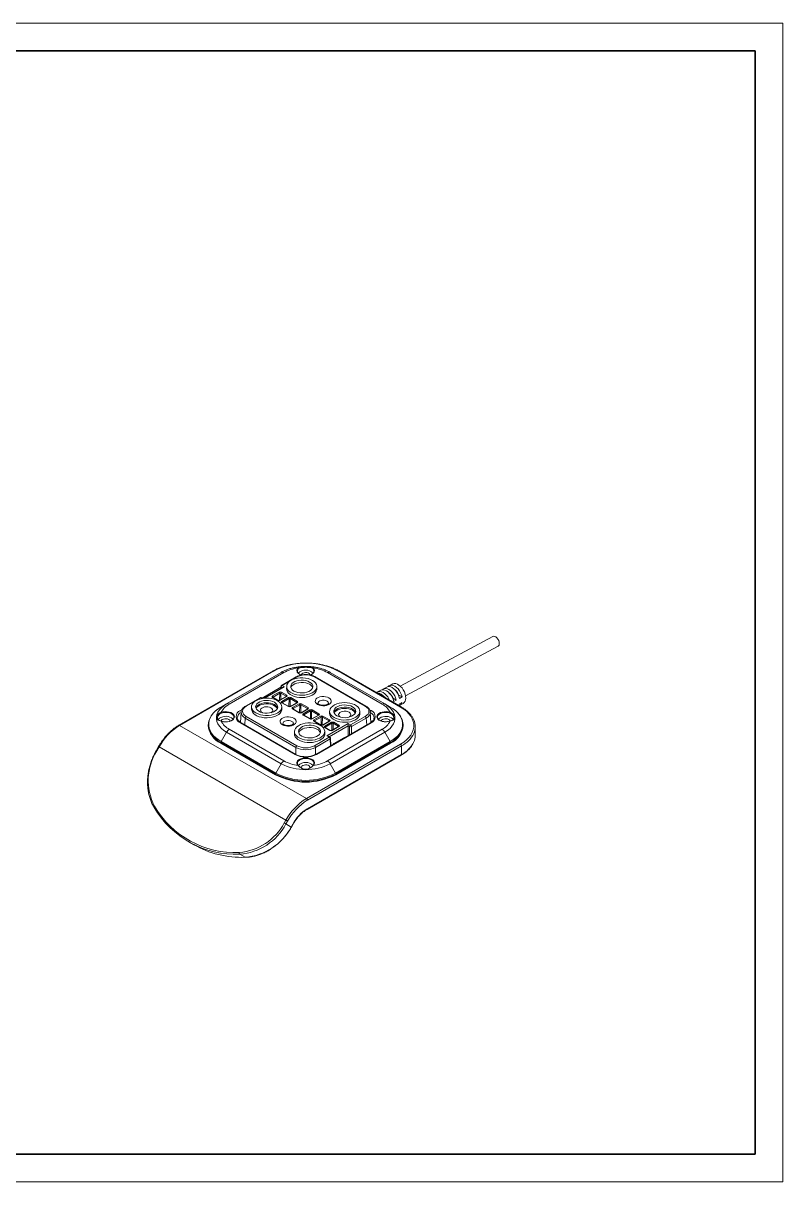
# Model space of a CAD drawing. Header units: millimetres. Extents: x -297 to 1729, y -210 to 434.
# Drawn here: x 21.7 to 297, y -210 to 210 of the extents above; entities that cross this region are included whole.
import ezdxf

# ---------------------------------------------------------------- set-up
doc = ezdxf.new("R2010")
doc.units = ezdxf.units.MM
doc.layers.get('0').update_dxf_attribs({"color": 255, "lineweight": 20})
doc.layers.add('粗实线层', color=7, linetype='Continuous', lineweight=35)
doc.layers.add('细实线层', color=7, linetype='Continuous', lineweight=18)

# ---------------------------------------------------------------- blocks, each defined once
blk = doc.blocks.new('$CAXA_FRAME_13B17AC1$')
at = {"layer": '粗实线层'}
for p, q in [((287, 200), (-287, 200)), ((287, -200), (287, 200)), ((-287, -200), (287, -200))]:
    blk.add_line(p, q, dxfattribs=at)
at = {"layer": '细实线层'}
for p, q in [((297, 210), (-297, 210)), ((297, -210), (297, 210)), ((-297, -210), (297, -210))]:
    blk.add_line(p, q, dxfattribs=at)

msp = doc.modelspace()

# ---------------------------------------------------------------- linework, layer by layer
at = {"color": 7, "linetype": 'Continuous', "lineweight": 20}
for p, q in [((191.91, -12.31), (158.4, -30.3)), ((160.29, -33.83), (193.81, -15.83)), ((112.27, -24.81), (78.14, -44.51)), ((112.52, -24.83), (78.39, -44.53)), ((158.48, -37.9), (135.85, -24.83)), ((158.73, -37.87), (136.1, -24.81)), ((95.43, -36.75), (115.23, -25.32)), ((116.23, -25.42), (96.43, -36.85)), ((120.68, -26.96), (115.36, -30.03)), ((120.93, -26.98), (115.61, -30.06)), ((145.71, -37.61), (127.29, -26.98)), ((145.96, -37.59), (127.54, -26.96)), ((151.8, -36.85), (132, -25.42)), ((133, -25.32), (152.8, -36.75)), ((108.3, -34.63), (115.09, -30.71)), ((115.95, -30.67), (108.96, -34.7)), ((116.45, -30.55), (109.31, -34.67)), ((112.1, -33.89), (114.49, -32.51)), ((114.71, -32.88), (112.31, -34.26)), ((114.67, -35.45), (114.71, -32.88)), ((115.11, -30.44), (115.06, -31.18)), ((115.13, -32.87), (115.1, -35.2)), ((117, -33.95), (115.13, -32.87)), ((115.25, -30.66), (115.23, -31.09)), ((115.61, -30.86), (115.25, -30.66)), ((115.34, -32.51), (117.22, -33.59)), ((115.61, -30.06), (116.45, -30.55)), ((117.22, -30.45), (117.21, -31.26)), ((128.19, -31.26), (128.18, -30.45)), ((151.39, -31.8), (150.19, -32.44)), ((153.51, -30.66), (152.31, -31.3)), ((155.63, -29.52), (154.43, -30.16)), ((157.91, -33.59), (157.79, -33.65)), ((157.91, -33.59), (159.05, -34.25)), ((93.47, -37.89), (95.43, -36.75)), ((107.6, -34.51), (102.27, -37.59)), ((107.85, -34.53), (102.52, -37.61)), ((104.49, -37.79), (104.48, -38.61)), ((108.31, -34.8), (107.85, -34.53)), ((108.53, -34.76), (108.1, -34.51)), ((113.97, -35.46), (112.1, -34.38)), ((114.12, -35.45), (112.25, -34.37)), ((112.25, -34.37), (112.25, -34.37)), ((112.31, -34.26), (112.31, -34.4)), ((117.07, -34.07), (114.67, -35.45)), ((117.22, -34.08), (114.82, -35.46)), ((115.46, -38.61), (115.45, -37.79)), ((115.46, -35.83), (117.85, -34.45)), ((117.86, -37.71), (115.46, -36.32)), ((118.01, -37.69), (115.61, -36.31)), ((115.61, -36.31), (115.61, -36.31)), ((118.07, -34.82), (115.67, -36.2)), ((115.67, -36.2), (115.67, -36.34)), ((117, -34.1), (117, -33.95)), ((118.02, -37.7), (118.07, -34.82)), ((118.49, -34.81), (118.45, -37.74)), ((120.89, -36.2), (118.49, -34.81)), ((120.96, -36.31), (118.56, -37.69)), ((118.7, -34.45), (121.11, -35.84)), ((121.11, -36.33), (118.71, -37.71)), ((119.35, -38.08), (121.74, -36.69)), ((121.95, -37.06), (119.56, -38.44)), ((120.89, -36.35), (120.89, -36.2)), ((121.91, -39.94), (121.95, -37.06)), ((122.38, -37.06), (122.33, -39.98)), ((124.78, -38.44), (122.38, -37.06)), ((122.59, -36.69), (124.99, -38.08)), ((154.76, -37.89), (152.8, -36.75)), ((155.79, -34.73), (155.67, -34.79)), ((155.79, -34.73), (156.93, -35.39)), ((156.01, -35.88), (156.93, -35.39)), ((158.99, -36.24), (158.07, -36.74)), ((158.13, -34.74), (159.05, -34.25)), ((158.22, -37.21), (159.42, -36.57)), ((92.16, -41.95), (92.16, -42.07)), ((100.44, -39.17), (100.97, -38.86)), ((100.71, -39.73), (100.48, -43.49)), ((102.17, -41.88), (102.02, -44.39)), ((120.58, -52.51), (102.17, -41.88)), ((102.52, -41.28), (120.93, -51.91)), ((121.75, -39.95), (119.35, -38.57)), ((121.9, -39.94), (119.5, -38.55)), ((119.5, -38.55), (119.5, -38.55)), ((119.56, -38.44), (119.56, -38.59)), ((124.84, -38.56), (122.45, -39.94)), ((124.99, -38.57), (122.6, -39.95)), ((123.23, -40.32), (125.63, -38.94)), ((125.64, -42.2), (123.23, -40.81)), ((125.79, -42.18), (123.38, -40.8)), ((123.39, -40.8), (123.38, -40.8)), ((125.84, -39.31), (123.45, -40.69)), ((123.45, -40.69), (123.45, -40.83)), ((124.78, -38.59), (124.78, -38.44)), ((125.8, -42.19), (125.84, -39.31)), ((126.27, -39.3), (126.22, -42.23)), ((128.67, -40.69), (126.27, -39.3)), ((128.73, -40.8), (126.34, -42.18)), ((126.48, -38.94), (128.88, -40.33)), ((128.88, -40.82), (126.49, -42.2)), ((127.12, -42.57), (129.52, -41.18)), ((129.73, -41.55), (127.34, -42.93)), ((128.67, -40.84), (128.67, -40.69)), ((129.69, -44.43), (129.73, -41.55)), ((130.16, -41.55), (130.11, -44.47)), ((132.56, -42.93), (130.16, -41.55)), ((130.37, -41.18), (132.77, -42.57)), ((132.77, -39.43), (132.77, -40.24)), ((140.38, -44.36), (145.71, -41.28)), ((146.06, -41.88), (140.73, -44.96)), ((143.75, -40.24), (143.74, -39.43)), ((146.21, -44.39), (146.06, -41.88)), ((147.26, -38.86), (147.79, -39.17)), ((147.75, -43.49), (147.52, -39.73)), ((150.11, -41.47), (150.11, -41.57)), ((155.71, -38.48), (154.76, -37.89)), ((156.06, -42.08), (156.07, -41.95)), ((78.39, -44.53), (124.35, -71.07)), ((88.83, -44.2), (88.82, -44.45)), ((96.43, -45.96), (116.23, -57.39)), ((120.24, -55.07), (100.44, -43.64)), ((120.49, -55.05), (100.69, -43.62)), ((129.53, -44.44), (127.12, -43.06)), ((129.68, -44.43), (127.27, -43.04)), ((127.28, -43.04), (127.27, -43.04)), ((127.34, -42.93), (127.34, -43.08)), ((147.54, -43.62), (127.74, -55.05)), ((147.79, -43.64), (127.99, -55.07)), ((132.62, -43.05), (130.23, -44.43)), ((132.77, -43.06), (130.38, -44.44)), ((131.01, -44.81), (133.41, -43.43)), ((132.89, -46.38), (131.01, -45.3)), ((133.04, -46.37), (131.16, -45.29)), ((131.17, -45.29), (131.16, -45.29)), ((133.62, -43.8), (131.22, -45.18)), ((131.22, -45.18), (131.23, -45.32)), ((131.78, -48.34), (139.53, -43.87)), ((132, -57.39), (151.8, -45.96)), ((132.56, -43.08), (132.56, -42.93)), ((139.53, -44.67), (132.62, -48.66)), ((133.58, -46.37), (133.62, -43.8)), ((135.98, -44.98), (133.59, -46.37)), ((136.13, -45), (133.74, -46.38)), ((134.05, -43.79), (134.01, -46.12)), ((135.92, -44.87), (134.05, -43.79)), ((134.26, -43.43), (136.13, -44.51)), ((135.92, -45.02), (135.92, -44.87)), ((139.53, -43.87), (140.38, -44.36)), ((139.53, -43.87), (139.53, -44.67)), ((139.53, -48.24), (139.53, -44.67)), ((140.02, -44.96), (139.53, -44.67)), ((140.02, -47.96), (140.02, -44.96)), ((140.73, -44.96), (140.73, -47.55)), ((159.41, -44.45), (159.4, -44.2)), ((163.81, -48.14), (163.81, -45.04)), ((93.47, -50.41), (95.43, -47.01)), ((115.23, -58.44), (95.43, -47.01)), ((120.05, -46.77), (120.04, -47.59)), ((127.29, -51.91), (132.62, -48.83)), ((132.98, -49.43), (127.65, -52.51)), ((131.02, -47.59), (131.01, -46.77)), ((132.62, -48.83), (131.78, -48.34)), ((132.87, -48.81), (132.28, -48.46)), ((133.13, -51.94), (132.98, -49.43)), ((152.8, -47.01), (133, -58.44)), ((133.28, -51.85), (133.12, -49.21)), ((137.69, -49.16), (134.58, -50.96)), ((137.82, -49.23), (137.69, -49.16)), ((154.76, -50.41), (152.8, -47.01)), ((70.81, -52.24), (69.96, -53.71)), ((70.99, -52.35), (70.14, -53.82)), ((116.95, -78.88), (70.99, -52.35)), ((113.16, -62.18), (93.36, -50.75)), ((93.36, -51), (93.36, -50.75)), ((93.36, -51), (113.15, -62.43)), ((93.47, -50.41), (113.27, -61.84)), ((120.58, -55.1), (120.58, -52.51)), ((124.35, -71.07), (158.48, -51.37)), ((158.83, -51.98), (124.71, -71.68)), ((127.65, -52.51), (127.65, -55.1)), ((134.58, -50.96), (134.7, -51.03)), ((134.96, -61.84), (154.76, -50.41)), ((154.87, -50.75), (135.07, -62.18)), ((135.07, -62.43), (154.87, -51)), ((154.87, -51), (154.87, -50.75)), ((158.83, -55.08), (158.83, -51.98)), ((113.27, -61.84), (115.23, -58.44)), ((124.6, -75.01), (158.73, -55.31)), ((124.71, -74.78), (158.83, -55.08)), ((134.96, -61.84), (133, -58.44)), ((135.07, -62.43), (135.07, -62.18)), ((116.35, -79.93), (116.95, -78.88)), ((117.56, -79.23), (116.95, -80.28)), ((116.95, -80.28), (118.85, -81.38)), ((118.85, -81.38), (119.46, -80.33)), ((118.93, -81.42), (119.54, -80.37)), ((81.65, -86.7), (83.55, -87.8)), ((102.14, -92.35), (100.24, -91.26))]:
    msp.add_line(p, q, dxfattribs=at)
for points in [[(191.91, -12.31), (192.2, -12.22), (192.59, -12.27), (193.01, -12.48), (193.42, -12.82), (193.78, -13.28), (194.06, -13.81), (194.23, -14.36), (194.27, -14.89)], [(121.52, -23.96), (121.23, -24.35), (121.12, -24.77), (121.18, -25.2), (121.43, -25.6), (121.83, -25.96), (121.92, -26.02)], [(126.3, -26.02), (126.4, -25.96), (126.8, -25.6), (127.05, -25.2), (127.11, -24.77), (127, -24.35), (126.71, -23.96)], [(126.58, -28.23), (125.82, -27.86), (124.97, -27.58), (124.04, -27.4), (123.07, -27.31), (122.09, -27.32), (121.12, -27.43), (120.21, -27.65), (119.38, -27.95), (118.65, -28.33), (118.06, -28.78), (117.61, -29.29), (117.33, -29.83), (117.22, -30.39), (117.29, -30.96), (117.53, -31.51), (117.93, -32.03), (118.49, -32.49), (119.19, -32.9), (119.99, -33.22), (120.89, -33.45), (121.84, -33.59), (122.82, -33.63), (123.8, -33.57), (124.74, -33.4), (125.62, -33.15), (126.4, -32.8), (127.06, -32.38), (127.59, -31.9), (127.95, -31.38), (128.15, -30.82), (128.17, -30.25), (128.02, -29.69), (127.69, -29.16), (127.21, -28.66), (126.58, -28.23)], [(125.53, -28.83), (124.88, -28.53), (124.13, -28.31), (123.33, -28.18), (122.49, -28.16), (121.67, -28.23), (120.88, -28.41), (120.18, -28.67), (119.59, -29.01), (119.14, -29.42), (118.84, -29.87), (118.71, -30.34), (118.75, -30.83), (118.97, -31.29), (119.35, -31.72), (119.87, -32.1), (120.52, -32.4), (121.27, -32.62), (122.07, -32.75), (122.91, -32.77), (123.74, -32.7), (124.52, -32.52), (125.22, -32.26), (125.81, -31.92), (126.26, -31.51), (126.56, -31.06), (126.69, -30.59), (126.65, -30.1), (126.43, -29.64), (126.06, -29.21), (125.53, -28.83)], [(125.52, -29.65), (124.87, -29.35), (124.13, -29.13), (123.32, -29.01), (122.49, -28.98), (121.67, -29.06), (120.89, -29.23), (120.19, -29.49), (119.6, -29.83), (119.14, -30.24), (118.85, -30.69), (118.77, -30.89)], [(125.71, -26.27), (125.65, -26.04), (125.42, -25.77), (125.04, -25.55), (124.57, -25.42), (124.05, -25.38), (123.53, -25.44), (123.08, -25.6), (122.74, -25.83), (122.55, -26.11), (122.52, -26.27)], [(155.63, -29.52), (155.71, -29.48), (156.2, -29.35), (156.75, -29.38), (157.33, -29.57), (157.92, -29.91), (158.49, -30.39), (159.03, -30.98), (159.49, -31.67), (159.87, -32.41), (160.15, -33.18), (160.31, -33.95), (160.35, -34.68)], [(117.21, -31.26), (117.28, -31.78), (117.52, -32.33), (117.92, -32.85), (118.49, -33.31), (119.18, -33.72), (119.99, -34.04), (120.89, -34.27), (121.84, -34.41), (122.82, -34.45), (123.8, -34.39), (124.74, -34.22), (125.62, -33.97), (126.41, -33.62), (127.07, -33.2), (127.59, -32.72), (127.96, -32.19), (128.16, -31.64), (128.19, -31.26)], [(154.46, -35.41), (154.26, -34.98), (153.84, -34.25), (153.33, -33.6), (152.77, -33.06), (152.18, -32.64), (151.59, -32.38), (151.02, -32.27), (150.49, -32.32), (150.04, -32.54), (149.82, -32.73)], [(151.39, -31.8), (151.69, -31.68), (152.22, -31.62), (152.79, -31.73), (153.38, -32), (153.98, -32.41), (154.53, -32.96), (155.04, -33.61), (155.47, -34.33), (155.8, -35.1), (156.01, -35.88)], [(156.93, -35.39), (156.71, -34.61), (156.38, -33.84), (155.96, -33.12), (155.45, -32.47), (154.89, -31.92), (154.3, -31.51), (153.71, -31.24), (153.14, -31.13), (152.61, -31.18), (152.16, -31.4), (151.9, -31.63)], [(153.51, -30.66), (153.81, -30.54), (154.34, -30.48), (154.91, -30.59), (155.5, -30.86), (156.1, -31.28), (156.65, -31.82), (157.16, -32.47), (157.59, -33.2), (157.92, -33.96), (158.13, -34.74)], [(159.05, -34.25), (158.83, -33.47), (158.5, -32.7), (158.08, -31.98), (157.57, -31.33), (157.01, -30.78), (156.42, -30.37), (155.83, -30.1), (155.26, -29.99), (154.73, -30.04), (154.28, -30.26), (154.02, -30.5)], [(95.43, -47.01), (94.42, -46.36), (93.56, -45.64), (92.85, -44.86), (92.32, -44.04), (91.95, -43.19), (91.77, -42.32), (91.77, -41.45), (91.95, -40.58), (92.32, -39.73), (92.85, -38.91), (93.56, -38.13), (94.42, -37.41), (95.43, -36.75)], [(106.1, -40.05), (106.85, -40.41), (107.71, -40.69), (108.63, -40.88), (109.6, -40.97), (110.59, -40.96), (111.55, -40.84), (112.46, -40.63), (113.29, -40.33), (114.02, -39.95), (114.61, -39.5), (115.06, -38.99), (115.34, -38.45), (115.45, -37.88), (115.39, -37.32), (115.15, -36.77), (114.74, -36.25), (114.18, -35.78), (113.49, -35.38), (112.68, -35.06), (111.78, -34.83), (110.83, -34.69), (109.85, -34.65), (108.87, -34.71), (107.93, -34.88), (107.06, -35.13), (106.27, -35.48), (105.61, -35.9), (105.09, -36.38), (104.72, -36.9), (104.52, -37.46), (104.5, -38.03), (104.66, -38.59), (104.98, -39.12), (105.47, -39.62), (106.1, -40.05)], [(107.14, -39.45), (107.79, -39.75), (108.54, -39.97), (109.35, -40.09), (110.18, -40.12), (111.01, -40.04), (111.79, -39.87), (112.49, -39.61), (113.08, -39.27), (113.54, -38.86), (113.84, -38.41), (113.97, -37.93), (113.92, -37.45), (113.71, -36.99), (113.33, -36.56), (112.8, -36.18), (112.15, -35.88), (111.41, -35.66), (110.6, -35.53), (109.76, -35.51), (108.94, -35.58), (108.16, -35.76), (107.46, -36.02), (106.86, -36.36), (106.41, -36.76), (106.11, -37.22), (105.98, -37.69), (106.02, -38.17), (106.24, -38.64), (106.62, -39.07), (107.14, -39.45)], [(113.9, -38.24), (113.7, -37.8), (113.32, -37.37), (112.79, -37), (112.15, -36.7), (111.4, -36.48), (110.6, -36.35), (109.76, -36.33), (108.94, -36.4), (108.16, -36.58), (107.46, -36.84), (106.87, -37.18), (106.42, -37.58), (106.12, -38.03), (106.04, -38.24)], [(113.82, -38.44), (113.7, -38.21), (113.32, -37.78), (112.79, -37.41), (112.15, -37.11), (111.4, -36.89), (110.6, -36.76), (109.76, -36.74), (108.94, -36.81), (108.16, -36.98), (107.46, -37.25), (106.87, -37.59), (106.42, -37.99), (106.12, -38.44)], [(108.42, -39.94), (108.04, -39.65), (107.82, -39.31), (107.78, -38.95), (107.91, -38.59), (108.21, -38.28), (108.65, -38.02), (109.2, -37.85), (109.82, -37.77), (110.44, -37.8), (111.03, -37.92), (111.53, -38.14), (111.9, -38.43), (112.12, -38.77), (112.17, -39.13), (112.03, -39.48), (111.73, -39.8), (111.51, -39.94)], [(132.54, -34.58), (132.97, -34.9), (133.26, -35.27), (133.39, -35.67), (133.35, -36.08), (133.14, -36.46), (132.77, -36.81), (132.28, -37.1), (131.68, -37.31), (131, -37.43), (130.3, -37.45), (129.61, -37.38), (128.97, -37.21), (128.42, -36.96), (127.98, -36.64), (127.69, -36.27), (127.57, -35.87), (127.61, -35.47), (127.82, -35.08), (128.18, -34.73), (128.68, -34.45), (129.28, -34.24), (129.95, -34.12), (130.65, -34.09), (131.35, -34.16), (131.99, -34.33), (132.54, -34.58)], [(131.84, -35.73), (131.38, -35.54), (130.84, -35.43), (130.26, -35.42), (129.71, -35.5), (129.23, -35.68), (128.85, -35.93), (128.62, -36.23), (128.56, -36.56), (128.56, -36.59)], [(134.38, -41.68), (135.13, -42.05), (135.99, -42.33), (136.92, -42.52), (137.89, -42.6), (138.87, -42.59), (139.83, -42.48), (140.75, -42.27), (141.58, -41.96), (142.3, -41.58), (142.9, -41.13), (143.35, -40.62), (143.63, -40.08), (143.74, -39.52), (143.67, -38.95), (143.43, -38.4), (143.03, -37.88), (142.47, -37.42), (141.77, -37.02), (140.96, -36.69), (140.07, -36.46), (139.11, -36.32), (138.13, -36.28), (137.16, -36.35), (136.22, -36.51), (135.34, -36.77), (134.56, -37.11), (133.89, -37.53), (133.37, -38.01), (133.01, -38.54), (132.81, -39.09), (132.79, -39.66), (132.94, -40.22), (133.27, -40.75), (133.75, -41.25), (134.38, -41.68)], [(135.43, -41.08), (136.08, -41.38), (136.82, -41.6), (137.63, -41.73), (138.47, -41.75), (139.29, -41.68), (140.07, -41.5), (140.77, -41.24), (141.37, -40.9), (141.82, -40.49), (142.12, -40.04), (142.25, -39.57), (142.21, -39.08), (141.99, -38.62), (141.61, -38.19), (141.09, -37.81), (140.44, -37.51), (139.69, -37.29), (138.88, -37.17), (138.05, -37.14), (137.22, -37.22), (136.44, -37.39), (135.74, -37.65), (135.15, -37.99), (134.69, -38.4), (134.39, -38.85), (134.26, -39.33), (134.31, -39.81), (134.52, -40.27), (134.9, -40.7), (135.43, -41.08)], [(152.34, -34.01), (152.61, -34.23), (152.86, -34.48)], [(152.8, -36.75), (153.81, -37.41), (154.67, -38.13), (155.37, -38.91), (155.91, -39.73), (156.28, -40.58), (156.46, -41.45), (156.46, -42.32), (156.28, -43.19), (155.91, -44.04), (155.37, -44.86), (154.67, -45.64), (153.81, -46.36), (152.8, -47.01)], [(157.76, -37.31), (157.82, -37.24), (158.07, -36.74)], [(93.47, -37.89), (92.39, -38.58), (91.45, -39.33), (90.64, -40.13), (89.99, -40.98), (89.5, -41.86), (89.16, -42.76), (88.99, -43.69), (88.99, -44.61), (89.16, -45.54), (89.5, -46.44), (89.99, -47.32), (90.64, -48.17), (91.45, -48.97), (92.39, -49.72), (93.47, -50.41)], [(93.51, -39.81), (94.19, -39.64), (94.92, -39.56), (95.67, -39.59), (96.38, -39.71), (97.03, -39.92), (97.57, -40.22), (97.98, -40.57), (98.24, -40.98), (98.32, -41.41), (98.24, -41.83), (97.98, -42.24), (97.57, -42.6), (97.03, -42.89), (96.38, -43.1), (95.67, -43.23), (94.92, -43.25), (94.19, -43.17), (93.51, -43)], [(98.12, -41.57), (98.1, -41.36), (97.92, -40.94), (97.57, -40.57), (97.07, -40.25), (96.45, -40.02), (95.76, -39.88), (95.02, -39.84), (94.29, -39.91), (93.61, -40.07)], [(93.61, -43.06), (94.29, -43.23), (95.02, -43.3), (95.76, -43.26), (96.45, -43.12), (97.07, -42.89), (97.57, -42.57), (97.92, -42.2), (98.1, -41.78), (98.12, -41.57)], [(97.84, -42.3), (97.69, -42.14), (97.24, -41.81)], [(99.33, -41.76), (99.33, -41.8), (99.33, -41.87)], [(104.48, -38.61), (104.55, -39.13), (104.79, -39.68), (105.2, -40.19), (105.76, -40.66), (106.45, -41.06), (107.26, -41.39), (108.16, -41.62), (109.11, -41.76), (110.1, -41.8), (111.07, -41.74), (112.02, -41.57), (112.89, -41.31), (113.68, -40.97), (114.34, -40.55), (114.87, -40.07), (115.23, -39.54), (115.43, -38.98), (115.46, -38.61)], [(119.81, -41.93), (120.25, -42.25), (120.53, -42.62), (120.66, -43.02), (120.62, -43.42), (120.41, -43.81), (120.05, -44.16), (119.55, -44.45), (118.95, -44.66), (118.28, -44.78), (117.57, -44.8), (116.88, -44.73), (116.24, -44.56), (115.69, -44.31), (115.25, -43.99), (114.97, -43.62), (114.84, -43.22), (114.88, -42.82), (115.09, -42.43), (115.45, -42.08), (115.95, -41.79), (116.55, -41.58), (117.22, -41.46), (117.93, -41.44), (118.62, -41.51), (119.26, -41.68), (119.81, -41.93)], [(132.77, -40.24), (132.83, -40.76), (133.07, -41.31), (133.48, -41.83), (134.04, -42.29), (134.74, -42.7), (135.55, -43.02), (136.44, -43.25), (137.4, -43.39), (138.38, -43.43), (139.36, -43.37), (140.3, -43.2), (141.18, -42.95), (141.96, -42.6), (142.63, -42.18), (143.15, -41.7), (143.52, -41.17), (143.71, -40.62), (143.75, -40.24)], [(142.19, -39.87), (141.98, -39.44), (141.6, -39.01), (141.08, -38.63), (140.43, -38.33), (139.69, -38.11), (138.88, -37.99), (138.05, -37.96), (137.22, -38.04), (136.44, -38.21), (135.74, -38.47), (135.15, -38.81), (134.7, -39.22), (134.4, -39.67), (134.32, -39.87)], [(142.11, -40.07), (141.98, -39.85), (141.6, -39.42), (141.08, -39.04), (140.43, -38.74), (139.69, -38.52), (138.88, -38.39), (138.05, -38.37), (137.22, -38.45), (136.44, -38.62), (135.74, -38.88), (135.15, -39.22), (134.7, -39.62), (134.4, -40.07)], [(136.7, -41.57), (136.33, -41.28), (136.11, -40.94), (136.06, -40.58), (136.2, -40.23), (136.5, -39.91), (136.94, -39.65), (137.49, -39.48), (138.1, -39.4), (138.72, -39.43), (139.31, -39.56), (139.81, -39.77), (140.19, -40.06), (140.41, -40.4), (140.45, -40.76), (140.32, -41.11), (140.02, -41.43), (139.8, -41.58)], [(154.72, -43), (154.04, -43.17), (153.3, -43.25), (152.56, -43.23), (151.85, -43.1), (151.2, -42.89), (150.66, -42.6), (150.25, -42.24), (149.99, -41.83), (149.91, -41.41), (149.99, -40.98), (150.25, -40.57), (150.66, -40.22), (151.2, -39.92), (151.85, -39.71), (152.56, -39.59), (153.3, -39.56), (154.04, -39.64), (154.72, -39.81)], [(154.62, -40.07), (153.94, -39.91), (153.21, -39.84), (152.47, -39.88), (151.78, -40.02), (151.16, -40.25), (150.66, -40.57), (150.31, -40.94), (150.13, -41.36), (150.11, -41.47)], [(154.76, -50.41), (155.84, -49.72), (156.78, -48.97), (157.58, -48.17), (158.24, -47.32), (158.73, -46.44), (159.07, -45.54), (159.24, -44.61), (159.24, -43.69), (159.07, -42.76), (158.73, -41.86), (158.24, -40.98), (157.58, -40.13), (156.78, -39.33), (155.84, -38.58), (155.71, -38.48)], [(155.92, -42.44), (155.67, -42.14), (155.23, -41.81)], [(158.48, -51.37), (159.64, -50.63), (160.65, -49.82), (161.51, -48.96), (162.22, -48.04), (162.75, -47.1), (163.11, -46.12), (163.29, -45.13), (163.29, -44.13), (163.11, -43.14), (162.75, -42.17), (162.22, -41.22), (161.51, -40.31), (160.65, -39.44), (159.64, -38.64), (158.48, -37.9)], [(93.51, -43), (93.53, -42.98), (93.55, -42.98), (93.57, -42.97), (93.58, -42.98), (93.59, -42.99), (93.6, -43.01), (93.61, -43.03), (93.61, -43.06)], [(96.25, -42.39), (95.83, -42.21), (95.32, -42.12), (94.79, -42.13), (94.3, -42.25), (93.9, -42.44), (93.63, -42.7), (93.53, -42.99)], [(100.51, -42.92), (100.27, -43.11), (100.13, -43.24)], [(119.11, -43.08), (118.65, -42.89), (118.11, -42.78), (117.54, -42.76), (116.98, -42.85), (116.5, -43.03), (116.12, -43.28), (115.9, -43.58), (115.83, -43.91), (115.83, -43.93)], [(129.41, -44.56), (128.65, -44.19), (127.8, -43.91), (126.87, -43.72), (125.9, -43.64), (124.92, -43.65), (123.95, -43.76), (123.04, -43.97), (122.21, -44.28), (121.48, -44.66), (120.89, -45.11), (120.44, -45.62), (120.16, -46.16), (120.05, -46.72), (120.11, -47.29), (120.35, -47.84), (120.76, -48.36), (121.32, -48.82), (122.02, -49.22), (122.82, -49.55), (123.72, -49.78), (124.67, -49.92), (125.65, -49.96), (126.63, -49.89), (127.57, -49.73), (128.45, -49.47), (129.23, -49.13), (129.89, -48.71), (130.41, -48.23), (130.78, -47.7), (130.98, -47.15), (131, -46.58), (130.85, -46.02), (130.52, -45.48), (130.04, -44.99), (129.41, -44.56)], [(128.36, -45.16), (127.71, -44.86), (126.96, -44.64), (126.15, -44.51), (125.32, -44.49), (124.49, -44.56), (123.71, -44.74), (123.01, -45), (122.42, -45.34), (121.96, -45.75), (121.67, -46.2), (121.53, -46.67), (121.58, -47.15), (121.79, -47.62), (122.17, -48.05), (122.7, -48.43), (123.35, -48.73), (124.1, -48.95), (124.9, -49.07), (125.74, -49.1), (126.56, -49.02), (127.34, -48.85), (128.05, -48.59), (128.64, -48.25), (129.09, -47.84), (129.39, -47.39), (129.52, -46.91), (129.48, -46.43), (129.26, -45.97), (128.88, -45.54), (128.36, -45.16)], [(128.35, -45.98), (127.7, -45.68), (126.96, -45.46), (126.15, -45.33), (125.32, -45.31), (124.5, -45.38), (123.72, -45.56), (123.02, -45.82), (122.43, -46.16), (121.97, -46.56), (121.67, -47.01), (121.6, -47.22)], [(148.1, -43.25), (147.95, -43.11), (147.71, -42.92)], [(154.24, -42.39), (153.81, -42.21), (153.3, -42.12), (152.78, -42.13), (152.29, -42.25), (151.89, -42.44), (151.62, -42.7), (151.51, -43), (151.51, -43.04)], [(120.04, -47.59), (120.11, -48.11), (120.35, -48.66), (120.75, -49.17), (121.31, -49.64), (122.01, -50.04), (122.82, -50.37), (123.72, -50.6), (124.67, -50.74), (125.65, -50.78), (126.63, -50.72), (127.57, -50.55), (128.45, -50.29), (129.23, -49.95), (129.9, -49.53), (130.42, -49.05), (130.79, -48.52), (130.99, -47.97), (131.02, -47.59)], [(70.14, -53.82), (70.08, -53.78), (70.02, -53.75), (69.99, -53.73), (69.96, -53.72), (69.96, -53.71)], [(70.99, -52.35), (70.93, -52.31), (70.87, -52.28), (70.84, -52.26), (70.81, -52.24), (70.81, -52.24)], [(121.35, -59.07), (121.05, -58.68), (120.92, -58.26), (120.96, -57.83), (121.17, -57.42), (121.54, -57.04), (122.05, -56.73), (122.68, -56.49), (123.37, -56.34), (124.11, -56.29), (124.85, -56.34), (125.55, -56.49), (126.18, -56.73), (126.69, -57.04), (127.06, -57.42), (127.27, -57.83), (127.31, -58.26), (127.18, -58.68), (126.88, -59.07)], [(126.71, -59.18), (127, -58.79), (127.11, -58.37), (127.05, -57.94), (126.8, -57.54), (126.4, -57.18), (125.85, -56.89), (125.2, -56.69), (124.48, -56.59), (123.75, -56.59), (123.03, -56.69), (122.38, -56.89), (121.83, -57.18), (121.43, -57.54), (121.18, -57.94), (121.12, -58.37), (121.23, -58.79), (121.52, -59.18)], [(125.67, -59.98), (125.71, -59.81), (125.65, -59.51), (125.42, -59.24), (125.04, -59.02), (124.57, -58.89), (124.05, -58.85), (123.53, -58.91), (123.08, -59.07), (122.74, -59.3), (122.55, -59.59), (122.53, -59.89), (122.55, -59.97)], [(69.32, -73.81), (69.25, -73.88), (69.2, -73.94), (69.16, -74.01), (69.13, -74.07), (69.12, -74.13), (69.13, -74.19), (69.14, -74.21)], [(69.14, -74.21), (69.16, -74.23), (69.2, -74.27)], [(117.56, -79.23), (117.5, -79.2), (117.43, -79.16), (117.36, -79.11), (117.28, -79.07), (117.19, -79.02), (117.11, -78.97), (117.03, -78.92), (116.95, -78.88)], [(116.95, -80.28), (116.89, -80.25), (116.83, -80.21), (116.75, -80.16), (116.67, -80.12), (116.58, -80.07), (116.5, -80.02), (116.42, -79.97), (116.35, -79.93)], [(118.85, -81.38), (118.89, -81.4), (118.92, -81.42), (118.93, -81.42), (118.93, -81.42)], [(119.46, -80.33), (119.5, -80.35), (119.52, -80.36), (119.54, -80.37), (119.54, -80.37)]]:
    msp.add_lwpolyline(points, dxfattribs=at)
for centre, radius, start, end in [((193.24, -14.97), 1.03, 302.9442, 4.3877), ((112.37, -25.04), 0.251, 54.3824, 114.3071), ((124.19, -47.27), 25.29, 62.5284, 117.4716), ((123.27, -38.21), 14.6, 97.5603, 118.8514), ((122.19, -24.67), 1.26, 131.7207, 233.3279), ((121.27, -23.98), 0.255, 4.4985, 71.3746), ((124.11, -28.48), 3.98, 46.9631, 133.0369), ((126.96, -23.98), 0.255, 108.6254, 175.5015), ((124.96, -38.21), 14.6, 61.1486, 82.4397), ((126.07, -24.67), 1.23, 316.7392, 48.9471), ((136, -25.04), 0.251, 65.6929, 125.6176), ((115.64, -26.24), 1.01, 54.3818, 114.314), ((120.79, -27.18), 0.247, 53.829, 114.8606), ((123.43, -23.32), 3.09, 229.7714, 254.8433), ((124.89, -23.51), 2.89, 285.8083, 316.068), ((127.44, -27.18), 0.247, 65.1394, 126.171), ((132.59, -26.24), 1.01, 65.686, 125.6182), ((114.25, -32.9), 0.461, 2.6055, 57.3945), ((115.61, -30.47), 0.5, 119.9973, 176.5389), ((115.36, -30.43), 0.255, 182.3217, 244.7477), ((115.59, -32.9), 0.462, 122.6523, 176.7703), ((116.02, -30.71), 0.772, 122.6951, 176.1501), ((115.46, -30.26), 0.247, 53.829, 114.8606), ((117.47, -33.98), 0.462, 122.6523, 176.7703), ((124.51, -31.68), 2.27, 20.452, 63.4468), ((149.66, -36.31), 3.56, 33.5486, 86.4567), ((152.17, -35.91), 3.8, 18.2023, 53.0983), ((154.29, -34.78), 3.8, 18.2023, 53.0983), ((99.56, -42.86), 6.78, 117.5291, 153.2262), ((95.84, -37.67), 1.01, 54.3818, 114.314), ((102.38, -37.8), 0.241, 52.8867, 115.8176), ((107.85, -34.94), 0.5, 60.0027, 119.9973), ((107.71, -34.73), 0.241, 52.8883, 115.8013), ((108, -34.73), 0.247, 65.1394, 126.171), ((111.85, -34.28), 0.461, 2.6055, 57.3945), ((112.19, -34.5), 0.148, 65.0771, 126.2333), ((114.06, -35.58), 0.144, 64.2676, 127.1682), ((114.73, -35.59), 0.151, 54.3867, 114.2575), ((115.21, -36.22), 0.461, 2.6055, 57.3945), ((115.54, -36.44), 0.148, 65.0771, 126.2333), ((117.13, -34.2), 0.151, 54.3824, 114.3071), ((117.6, -34.84), 0.461, 2.6055, 57.3945), ((117.95, -37.82), 0.144, 64.2676, 127.1682), ((118.95, -34.84), 0.462, 122.6523, 176.7703), ((118.62, -37.83), 0.151, 54.3867, 114.2575), ((121.36, -36.22), 0.462, 122.6523, 176.7703), ((121.02, -36.45), 0.151, 54.3824, 114.3071), ((121.49, -37.08), 0.461, 2.6055, 57.3945), ((122.84, -37.08), 0.462, 122.6523, 176.7703), ((131.48, -36.58), 0.917, 359.4008, 66.999), ((145.85, -37.81), 0.247, 65.1762, 126.1677), ((152.39, -37.67), 1.01, 65.686, 125.6182), ((148.67, -42.86), 6.78, 26.7738, 62.4709), ((157.47, -35.81), 1.58, 283.2454, 344.247), ((158.27, -34.82), 2.09, 303.412, 3.9198), ((94.25, -44.42), 5.42, 152.1858, 201.2331), ((95.17, -45.23), 3.99, 58.6413, 135.4156), ((93.2, -40.08), 0.412, 0.9794, 40.9909), ((101.29, -41.41), 2.39, 110.7834, 249.2166), ((101.8, -42.05), 2.49, 116.269, 173.2123), ((100.02, -39.82), 0.772, 3.8499, 57.3049), ((102.94, -41.93), 0.772, 122.6951, 176.1501), ((119.1, -38.46), 0.461, 2.6055, 57.3945), ((119.43, -38.69), 0.148, 65.0771, 126.2333), ((121.84, -40.07), 0.144, 64.2676, 127.1682), ((122.51, -40.08), 0.151, 54.3867, 114.2575), ((122.99, -40.71), 0.461, 2.6055, 57.3945), ((123.32, -40.93), 0.148, 65.0771, 126.2333), ((125.24, -38.47), 0.462, 122.6523, 176.7703), ((124.91, -38.69), 0.151, 54.3824, 114.3071), ((125.38, -39.33), 0.461, 2.6055, 57.3945), ((126.73, -39.33), 0.462, 122.6523, 176.7703), ((129.13, -40.71), 0.462, 122.6523, 176.7703), ((128.8, -40.94), 0.151, 54.3824, 114.3071), ((129.27, -41.57), 0.461, 2.6055, 57.3945), ((130.62, -41.57), 0.462, 122.6523, 176.7703), ((145.29, -41.93), 0.772, 3.8499, 57.3049), ((148.21, -39.82), 0.772, 122.6951, 176.1501), ((146.51, -41.98), 2.39, 2.1219, 64.7106), ((146.94, -41.41), 2.39, 290.7834, 69.2166), ((153.15, -45.51), 4.24, 60.7022, 130.5381), ((155.03, -40.08), 0.412, 139.0091, 179.0206), ((158.63, -38.1), 0.252, 65.7087, 125.6162), ((153.98, -44.42), 5.42, 338.4047, 27.3725), ((89.69, -62.65), 21.35, 121.9547, 151.1444), ((78.25, -44.73), 0.24, 52.7465, 115.9578), ((96.44, -44.02), 7.63, 183.2334, 246.1786), ((99.56, -39.95), 6.78, 206.7738, 242.4709), ((97.96, -48.41), 2.89, 121.9547, 151.1444), ((95.96, -43.09), 0.769, 4.1687, 67.1514), ((100.58, -43.84), 0.241, 64.1987, 127.1117), ((118.75, -43.93), 0.917, 359.4008, 66.999), ((125.73, -42.31), 0.144, 64.2676, 127.1682), ((126.4, -42.32), 0.151, 54.3867, 114.2575), ((126.88, -42.96), 0.461, 2.6055, 57.3945), ((127.21, -43.18), 0.148, 65.0771, 126.2333), ((127.34, -48.01), 2.27, 20.452, 63.4468), ((129.61, -44.56), 0.144, 64.2676, 127.1682), ((130.29, -44.57), 0.151, 54.3867, 114.2575), ((130.76, -45.2), 0.461, 2.6055, 57.3945), ((131.1, -45.42), 0.148, 65.0771, 126.2333), ((133.02, -42.96), 0.462, 122.6523, 176.7703), ((132.69, -43.18), 0.151, 54.3824, 114.3071), ((133.16, -43.82), 0.461, 2.6055, 57.3945), ((134.51, -43.82), 0.462, 122.6523, 176.7703), ((136.38, -44.9), 0.462, 122.6523, 176.7703), ((136.04, -45.12), 0.151, 54.3824, 114.3071), ((140.8, -45.01), 0.772, 122.6951, 176.1501), ((140.38, -44.22), 0.82, 244.4741, 295.5259), ((139.96, -45.01), 0.772, 3.8499, 57.3049), ((147.64, -43.84), 0.247, 53.829, 114.8606), ((148.67, -39.95), 6.78, 297.5291, 333.2262), ((150.27, -48.41), 2.89, 28.8556, 58.0453), ((153.94, -43.09), 0.769, 4.1687, 67.1514), ((154.67, -43.04), 0.0647, 35.508, 100.5763), ((151.79, -44.02), 7.63, 293.8214, 356.7666), ((157.92, -45.04), 5.89, 335.4361, 24.6077), ((97.47, -42.67), 9.06, 204.194, 243.0676), ((132.77, -49.03), 0.241, 64.1987, 127.1117), ((132.21, -49.48), 0.772, 3.8499, 57.3049), ((132.62, -49.24), 0.5, 3.4611, 60.0027), ((132.97, -46.5), 0.144, 64.2676, 127.1682), ((132.88, -49.21), 0.247, 294.2406, 358.69), ((133.65, -46.51), 0.151, 54.3867, 114.2575), ((150.75, -42.66), 9.08, 296.9543, 335.5434), ((154.22, -42.98), 10.12, 297.1245, 333.5106), ((157.86, -48.12), 5.95, 335.7802, 359.7684), ((87.16, -64.53), 20.11, 147.8171, 207.4934), ((94.09, -50.79), 0.733, 149.0087, 176.6172), ((121.35, -52.56), 0.772, 122.6951, 176.1501), ((126.88, -52.56), 0.772, 3.8499, 57.3049), ((154.13, -50.79), 0.733, 3.3828, 30.9913), ((158.07, -52.01), 0.768, 2.6055, 57.3945), ((154.23, -46.09), 10.1, 297.1046, 333.7473), ((117.75, -59.84), 2.89, 121.9547, 151.1444), ((124.11, -41.35), 19.26, 242.5243, 297.4757), ((123.27, -44.6), 14.6, 241.1486, 262.4397), ((120.38, -55.27), 0.241, 64.0393, 127.1276), ((124.11, -47.59), 8.43, 242.6097, 297.3903), ((124.11, -61.95), 3.98, 46.9631, 133.0369), ((124.96, -44.6), 14.6, 277.5603, 298.8514), ((127.85, -55.27), 0.248, 53.8454, 114.6794), ((130.47, -59.84), 2.89, 28.8556, 58.0453), ((158.6, -55.11), 0.24, 304.0564, 7.2558), ((124.11, -41.35), 23.76, 242.5284, 297.4716), ((124.11, -41.11), 23.74, 242.5284, 297.4716), ((124.11, -40.98), 23.52, 242.5284, 297.4716), ((121.41, -59.18), 0.118, 0.0235, 117.3417), ((126.82, -59.18), 0.118, 62.6583, 179.9765), ((134.34, -62.22), 0.733, 3.3828, 30.9913), ((135.65, -89.18), 21.35, 121.9547, 151.1444), ((123.94, -71.72), 0.768, 2.6055, 57.3945), ((98.82, -56.99), 34.29, 210.2472, 272.3738), ((98.66, -56.7), 33.97, 210.263, 272.358), ((135.62, -89.18), 20.63, 121.9547, 151.1444), ((132.72, -87.64), 15.15, 121.9547, 151.1444), ((124.47, -74.81), 0.239, 303.8175, 7.2798), ((98.33, -70.26), 20.44, 274.8406, 331.7767), ((98.56, -70.5), 20.83, 274.6327, 331.9846), ((100.46, -71.59), 20.83, 274.6327, 331.9846), ((100.83, -57.49), 34.89, 240.3116, 272.1609), ((100.7, -90.78), 0.664, 167.2942, 225.9408)]:
    msp.add_arc(centre, radius, start, end, dxfattribs=at)
for centre, major_axis, ratio, start_param, end_param in [((124.11, -28.82), (4.5, 0), 0.577991, 0.786007, 2.355586), ((114.92, -32.75), (0.6, 0), 0.577288, 0.785246, 2.356042), ((114.92, -33), (0.3, 0.005), 0.587264, 0.7759, 2.346696), ((116.45, -30.96), (0.707, 0), 0.577382, 1.570796, 2.356113), ((116.79, -33.84), (0.6, 0), 0.577288, 5.497635, 7.068431), ((105.71, -39.45), (4.51, 0), 0.576585, 2.356803, 3.926382), ((112.52, -34.14), (0.6, 0), 0.577288, 2.356042, 3.926839), ((112.52, -34.38), (0.3, -0.004), 0.567135, 2.36417, 3.150623), ((114.4, -35.22), (0.6, 0), 0.577288, 3.926839, 5.497635), ((115.88, -36.08), (0.6, 0), 0.577288, 2.356042, 3.926839), ((115.88, -36.32), (0.3, -0.004), 0.567135, 2.36417, 3.150623), ((116.79, -34.08), (0.3, 0.005), 0.587264, 6.254691, 7.059085), ((118.28, -34.69), (0.6, 0), 0.577288, 0.785246, 2.356042), ((118.28, -37.46), (0.6, 0), 0.577288, 3.926839, 5.497635), ((118.28, -34.94), (0.3, 0.005), 0.587264, 0.7759, 2.346696), ((120.68, -36.33), (0.3, 0.005), 0.587264, 6.254691, 7.059085), ((120.68, -36.08), (0.6, 0), 0.577288, 5.497635, 7.068431), ((122.17, -36.94), (0.6, 0), 0.577288, 0.785246, 2.356042), ((122.17, -37.18), (0.3, 0.005), 0.587264, 0.7759, 2.346696), ((142.52, -39.45), (4.51, 0), 0.576585, 5.498396, 7.067974), ((105.71, -39.85), (5, -0.03), 0.576711, 3.127899, 3.929859), ((105.71, -39.85), (5, -0.03), 0.576711, 3.110211, 3.127899), ((119.77, -38.32), (0.6, 0), 0.577288, 2.356042, 3.926839), ((119.77, -38.57), (0.3, -0.004), 0.567135, 2.36417, 3.150623), ((122.17, -39.71), (0.6, 0), 0.577288, 3.926839, 5.497635), ((123.66, -40.57), (0.6, 0), 0.577288, 2.356042, 3.926839), ((123.66, -40.81), (0.3, -0.004), 0.567135, 2.36417, 3.150623), ((124.57, -38.57), (0.3, 0.005), 0.587264, 6.254691, 7.059085), ((124.57, -38.33), (0.6, 0), 0.577288, 5.497635, 7.068431), ((126.06, -39.18), (0.6, 0), 0.577288, 0.785246, 2.356042), ((126.06, -39.43), (0.3, 0.005), 0.587264, 0.7759, 2.346696), ((128.46, -40.82), (0.3, 0.005), 0.587264, 6.254691, 7.059085), ((128.46, -40.57), (0.6, 0), 0.577288, 5.497635, 7.068431), ((129.94, -41.43), (0.6, 0), 0.577288, 0.785246, 2.356042), ((129.94, -41.67), (0.3, 0.005), 0.587264, 0.7759, 2.346696), ((142.52, -39.85), (5, 0.03), 0.576711, 5.494919, 6.316842), ((126.06, -41.95), (0.6, 0), 0.577288, 3.926839, 5.497635), ((127.55, -42.81), (0.6, 0), 0.577288, 2.356042, 3.926839), ((127.55, -43.06), (0.3, -0.004), 0.567135, 2.36417, 3.150623), ((129.95, -44.2), (0.6, 0), 0.577288, 3.926839, 5.497635), ((131.44, -45.06), (0.6, 0), 0.577288, 2.356042, 3.926839), ((131.44, -45.3), (0.3, -0.004), 0.567135, 2.36417, 3.150623), ((132.35, -43.06), (0.3, 0.005), 0.587264, 6.254691, 7.059085), ((132.35, -42.82), (0.6, 0), 0.577288, 5.497635, 7.068431), ((133.83, -43.67), (0.6, 0), 0.577288, 0.785246, 2.356042), ((133.83, -43.92), (0.3, 0.005), 0.587264, 0.7759, 2.346696), ((135.71, -45), (0.3, 0.005), 0.587264, 6.254691, 7.059085), ((135.71, -44.75), (0.6, 0), 0.577288, 5.497635, 7.068431), ((131.78, -48.75), (0.707, 0), 0.577382, 0.785479, 1.570796), ((133.31, -46.14), (0.6, 0), 0.577288, 3.926839, 5.497635), ((137.68, -50.63), (0.91, 1.55), 0.572322, 0.348661, 0.789605), ((124.11, -50.48), (5, 0), 0.573823, 3.9276, 5.497178), ((124.11, -50.07), (4.5, 0), 0.577991, 3.9276, 5.497178), ((134.57, -52.42), (0.91, 1.55), 0.572322, 0.789605, 1.23055)]:
    msp.add_ellipse(centre, major_axis=major_axis, ratio=ratio, start_param=start_param, end_param=end_param, dxfattribs=at)
for points, knots in [([(136.1, -24.81), (135.9, -24.69), (135.3, -24.36), (134.24, -23.86), (132.9, -23.34), (131.48, -22.9), (130, -22.54), (128.47, -22.26), (126.89, -22.06), (125.3, -21.96), (123.69, -21.94), (122.09, -22.01), (120.51, -22.17), (118.96, -22.42), (117.45, -22.75), (116.01, -23.16), (114.64, -23.65), (113.38, -24.2), (112.63, -24.61), (112.27, -24.81)], [0, 0, 0, 0, 184.895884, 535.353656, 885.700171, 1235.846278, 1585.78465, 1935.538697, 2285.148113, 2634.660743, 2984.128346, 3333.604589, 3683.129536, 4032.75499, 4382.536254, 4732.527104, 5082.776438, 5433.321567, 5753.922812, 5753.922812, 5753.922812, 5753.922812]), ([(122.84, -23.22), (122.48, -23.24), (121.66, -23.29), (120.39, -23.49), (119.05, -23.78), (117.77, -24.16), (116.57, -24.63), (115.74, -25.03), (115.31, -25.27), (115.23, -25.32)], [0, 0, 0, 0, 304.167578, 702.184913, 1101.28824, 1501.945745, 1904.560826, 2286.890725, 2385.198837, 2385.198837, 2385.198837, 2385.198837]), ([(121.35, -23.74), (121.52, -23.6), (121.86, -23.33), (122.42, -23.23), (122.77, -23.22), (122.84, -23.21)], [0, 0, 0, 0, 518.225647, 1028.642136, 1155.414725, 1155.414725, 1155.414725, 1155.414725]), ([(126.71, -23.96), (126.56, -23.85), (126.23, -23.61), (125.52, -23.51), (124.66, -23.5), (123.68, -23.5), (122.77, -23.51), (122.02, -23.61), (121.69, -23.84), (121.52, -23.96)], [0, 0, 0, 0, 301.332283, 689.206642, 1021.302586, 1405.279332, 1815.82611, 2154.904386, 2493.385893, 2493.385893, 2493.385893, 2493.385893]), ([(122.84, -23.21), (122.94, -23.21), (123.2, -23.19), (123.76, -23.19), (124.32, -23.19), (124.89, -23.19), (125.16, -23.2), (125.36, -23.21)], [0, 0, 0, 0, 222.713074, 621.39657, 1202.383965, 1349.542758, 1826.946372, 1826.946372, 1826.946372, 1826.946372]), ([(125.36, -23.21), (125.43, -23.22), (125.84, -23.23), (126.38, -23.33), (126.73, -23.61), (126.88, -23.74)], [0, 0, 0, 0, 122.729142, 717.986253, 1188.605765, 1188.605765, 1188.605765, 1188.605765]), ([(131.05, -24.41), (130.71, -24.28), (129.96, -24), (128.73, -23.67), (127.37, -23.41), (126.25, -23.26), (125.57, -23.23), (125.36, -23.22)], [0, 0, 0, 0, 369.572471, 810.602399, 1250.356794, 1689.055236, 1881.896805, 1881.896805, 1881.896805, 1881.896805]), ([(133, -25.32), (132.81, -25.22), (132.25, -24.91), (131.6, -24.6), (131.12, -24.43), (131.05, -24.41)], [0, 0, 0, 0, 394.652774, 1125.643876, 1245.406249, 1245.406249, 1245.406249, 1245.406249]), ([(127.54, -26.96), (127.43, -26.89), (127.09, -26.71), (126.47, -26.47), (125.66, -26.26), (124.81, -26.14), (123.94, -26.11), (123.07, -26.18), (122.23, -26.33), (121.46, -26.57), (120.96, -26.8), (120.72, -26.93), (120.68, -26.96)], [0, 0, 0, 0, 218.477967, 628.419768, 1037.376131, 1445.214622, 1852.400335, 2259.677113, 2667.687029, 3077.221001, 3467.13988, 3537.779582, 3537.779582, 3537.779582, 3537.779582]), ([(102.27, -37.59), (102.16, -37.65), (101.84, -37.85), (101.39, -38.23), (101, -38.74), (100.75, -39.27), (100.73, -39.63), (100.71, -39.79)], [0, 0, 0, 0, 203.655343, 588.897811, 973.141948, 1348.130387, 1655.767678, 1655.767678, 1655.767678, 1655.767678]), ([(112.25, -34.37), (112.23, -34.36), (112.21, -34.34), (112.21, -34.34), (112.21, -34.34)], [0, 0, 0, 0, 483.158052, 827.966701, 827.966701, 827.966701, 827.966701]), ([(114.67, -35.45), (114.65, -35.46), (114.61, -35.48), (114.51, -35.5), (114.39, -35.51), (114.27, -35.5), (114.18, -35.48), (114.14, -35.46), (114.12, -35.45)], [0, 0, 0, 0, 345.366296, 698.106185, 1083.883003, 1488.006196, 1847.304353, 2153.640794, 2153.640794, 2153.640794, 2153.640794]), ([(115.61, -36.31), (115.59, -36.3), (115.57, -36.28), (115.57, -36.28), (115.57, -36.28)], [0, 0, 0, 0, 499.866758, 856.599675, 856.599675, 856.599675, 856.599675]), ([(117.1, -34.04), (117.1, -34.04), (117.1, -34.04), (117.08, -34.06), (117.07, -34.07)], [0, 0, 0, 0, 442.298502, 856.415635, 856.415635, 856.415635, 856.415635]), ([(118.56, -37.69), (118.54, -37.7), (118.5, -37.73), (118.4, -37.75), (118.28, -37.76), (118.16, -37.75), (118.07, -37.72), (118.03, -37.7), (118.01, -37.69)], [0, 0, 0, 0, 358.90853, 725.47978, 1126.383378, 1546.352733, 1919.739409, 2238.087676, 2238.087676, 2238.087676, 2238.087676]), ([(120.99, -36.29), (120.99, -36.29), (120.99, -36.29), (120.97, -36.3), (120.96, -36.31)], [0, 0, 0, 0, 459.398275, 889.525656, 889.525656, 889.525656, 889.525656]), ([(132.39, -36.59), (132.39, -36.59), (132.4, -36.59), (132.33, -36.7), (132.14, -36.87), (131.8, -37.04), (131.36, -37.18), (130.85, -37.27), (130.3, -37.28), (129.76, -37.22), (129.29, -37.09), (128.91, -36.92), (128.67, -36.74), (128.57, -36.61), (128.56, -36.58), (128.56, -36.59), (128.56, -36.59)], [0, 0, 0, 0, 335.127251, 726.613434, 1138.790638, 1543.711637, 1956.145398, 2380.2734, 2812.215615, 3246.241176, 3674.863568, 4092.751762, 4498.535241, 4901.140286, 5320.513454, 5348.202535, 5348.202535, 5348.202535, 5348.202535]), ([(147.51, -39.73), (147.49, -39.58), (147.46, -39.25), (147.24, -38.76), (146.88, -38.28), (146.44, -37.88), (146.1, -37.67), (145.96, -37.59)], [0, 0, 0, 0, 395.43015, 883.188599, 1380.887554, 1895.348489, 2260.754924, 2260.754924, 2260.754924, 2260.754924]), ([(93.47, -37.89), (93.28, -38), (92.72, -38.33), (91.9, -38.92), (91.03, -39.68), (90.3, -40.49), (89.79, -41.19), (89.58, -41.63), (89.51, -41.77)], [0, 0, 0, 0, 193.367143, 560.290722, 927.409965, 1294.038281, 1659.44186, 1830.664948, 1830.664948, 1830.664948, 1830.664948]), ([(93.51, -43), (93.24, -42.92), (92.7, -42.77), (92.21, -42.57), (91.93, -42.34), (91.78, -42.06), (91.78, -41.74), (91.89, -41.31), (92.14, -40.79), (92.71, -40.15), (93.27, -39.91), (93.51, -39.81)], [0, 0, 0, 0, 373.872437, 742.110979, 959.284536, 1184.327582, 1512.274875, 1595.340924, 1951.71185, 2373.158065, 2706.359984, 2706.359984, 2706.359984, 2706.359984]), ([(93.61, -40.07), (93.4, -40.17), (92.92, -40.4), (92.44, -40.98), (92.17, -41.51), (92.17, -41.73), (92.17, -41.78)], [0, 0, 0, 0, 346.053912, 791.49387, 1172.87717, 1304.123688, 1304.123688, 1304.123688, 1304.123688]), ([(100.69, -43.62), (100.59, -43.56), (100.3, -43.38), (99.92, -43.06), (99.58, -42.66), (99.39, -42.25), (99.31, -41.96), (99.34, -41.8), (99.34, -41.78)], [0, 0, 0, 0, 220.753862, 642.343914, 1063.824337, 1489.827761, 1931.557875, 2006.079746, 2006.079746, 2006.079746, 2006.079746]), ([(119.5, -38.55), (119.48, -38.54), (119.46, -38.53), (119.46, -38.53), (119.46, -38.53)], [0, 0, 0, 0, 519.227237, 889.776876, 889.776876, 889.776876, 889.776876]), ([(122.45, -39.94), (122.43, -39.95), (122.39, -39.97), (122.29, -39.99), (122.17, -40), (122.05, -39.99), (121.96, -39.97), (121.92, -39.95), (121.9, -39.94)], [0, 0, 0, 0, 372.460255, 752.872561, 1168.913541, 1604.740167, 1992.225236, 2322.593748, 2322.593748, 2322.593748, 2322.593748]), ([(123.38, -40.8), (123.37, -40.79), (123.35, -40.77), (123.35, -40.77), (123.35, -40.77)], [0, 0, 0, 0, 538.600783, 922.97647, 922.97647, 922.97647, 922.97647]), ([(124.88, -38.53), (124.88, -38.53), (124.88, -38.53), (124.86, -38.55), (124.84, -38.56)], [0, 0, 0, 0, 476.512068, 922.662824, 922.662824, 922.662824, 922.662824]), ([(128.77, -40.78), (128.77, -40.78), (128.77, -40.78), (128.74, -40.79), (128.73, -40.8)], [0, 0, 0, 0, 493.638439, 955.824346, 955.824346, 955.824346, 955.824346]), ([(148.88, -41.89), (148.87, -42), (148.85, -42.24), (148.67, -42.62), (148.34, -43.04), (147.94, -43.37), (147.64, -43.56), (147.54, -43.62)], [0, 0, 0, 0, 434.53091, 949.313501, 1497.661819, 2026.03741, 2312.277611, 2312.277611, 2312.277611, 2312.277611]), ([(154.66, -42.97), (154.55, -43.01), (154.26, -43.1), (153.71, -43.2), (153.04, -43.23), (152.36, -43.18), (151.73, -43.04), (151.16, -42.84), (150.7, -42.57), (150.36, -42.25), (150.16, -41.92), (150.08, -41.66), (150.12, -41.52), (150.13, -41.48)], [0, 0, 0, 0, 260.464654, 761.076475, 1263.294484, 1765.88023, 2267.744635, 2767.835947, 3265.416631, 3760.83053, 4256.729946, 4762.045856, 4909.075691, 4909.075691, 4909.075691, 4909.075691]), ([(156.08, -41.78), (156.08, -41.76), (156.09, -41.55), (155.82, -41.03), (155.33, -40.42), (154.86, -40.19), (154.62, -40.07)], [0, 0, 0, 0, 71.018042, 794.03027, 1391.179615, 1987.277994, 1987.277994, 1987.277994, 1987.277994]), ([(154.72, -39.81), (154.99, -39.93), (155.53, -40.16), (156.02, -40.72), (156.3, -41.2), (156.45, -41.65), (156.45, -41.98), (156.34, -42.28), (156.09, -42.55), (155.51, -42.77), (154.96, -42.93), (154.72, -43)], [0, 0, 0, 0, 569.535049, 1130.487758, 1461.317047, 1804.134248, 2303.709662, 2430.247545, 2973.121832, 3615.127947, 4122.707948, 4122.707948, 4122.707948, 4122.707948]), ([(158.74, -41.8), (158.65, -41.62), (158.41, -41.14), (157.87, -40.41), (157.13, -39.62), (156.41, -38.98), (155.89, -38.62), (155.7, -38.5)], [0, 0, 0, 0, 360.719852, 933.551003, 1510.630864, 2090.909259, 2409.438985, 2409.438985, 2409.438985, 2409.438985]), ([(163.23, -42.46), (163.17, -42.32), (162.99, -41.87), (162.52, -41.15), (161.84, -40.29), (161.01, -39.48), (160.07, -38.72), (159.29, -38.2), (158.83, -37.93), (158.73, -37.87)], [0, 0, 0, 0, 261.170045, 846.776581, 1436.440164, 2029.54914, 2625.047445, 3191.819176, 3348.088532, 3348.088532, 3348.088532, 3348.088532]), ([(78.14, -44.51), (77.95, -44.62), (77.41, -44.95), (76.51, -45.58), (75.46, -46.44), (74.45, -47.4), (73.47, -48.45), (72.55, -49.59), (71.7, -50.78), (71.14, -51.68), (70.85, -52.16), (70.81, -52.24)], [0, 0, 0, 0, 165.456903, 478.925281, 792.266059, 1105.388677, 1418.290242, 1731.003213, 2043.577777, 2339.661804, 2396.305037, 2396.305037, 2396.305037, 2396.305037]), ([(93.58, -42.98), (93.54, -42.96), (93.33, -42.89), (93, -42.78), (92.61, -42.62), (92.33, -42.45), (92.18, -42.28), (92.15, -42.13), (92.14, -42.06)], [0, 0, 0, 0, 78.166393, 434.685862, 814.286625, 1207.520657, 1607.131327, 1900.237647, 1900.237647, 1900.237647, 1900.237647]), ([(119.66, -43.94), (119.67, -43.94), (119.67, -43.94), (119.61, -44.05), (119.41, -44.22), (119.07, -44.39), (118.64, -44.53), (118.12, -44.62), (117.57, -44.63), (117.04, -44.57), (116.56, -44.44), (116.18, -44.27), (115.94, -44.09), (115.84, -43.96), (115.83, -43.93), (115.83, -43.93), (115.83, -43.93)], [0, 0, 0, 0, 318.951521, 691.541673, 1083.824144, 1469.200648, 1861.727292, 2265.383727, 2676.477202, 3089.553466, 3497.487357, 3895.205164, 4281.402519, 4664.574854, 5063.705958, 5090.058558, 5090.058558, 5090.058558, 5090.058558]), ([(126.34, -42.18), (126.32, -42.19), (126.28, -42.22), (126.18, -42.24), (126.06, -42.25), (125.94, -42.24), (125.84, -42.21), (125.81, -42.19), (125.79, -42.18)], [0, 0, 0, 0, 386.020485, 780.282532, 1211.470393, 1663.164239, 2064.75655, 2407.152849, 2407.152849, 2407.152849, 2407.152849]), ([(127.27, -43.04), (127.26, -43.03), (127.24, -43.02), (127.24, -43.02), (127.24, -43.02)], [0, 0, 0, 0, 557.986048, 956.196147, 956.196147, 956.196147, 956.196147]), ([(130.23, -44.43), (130.21, -44.44), (130.16, -44.46), (130.06, -44.49), (129.95, -44.49), (129.83, -44.48), (129.73, -44.46), (129.7, -44.44), (129.68, -44.43)], [0, 0, 0, 0, 399.588362, 807.707962, 1254.051247, 1721.621263, 2137.328771, 2491.759641, 2491.759641, 2491.759641, 2491.759641]), ([(131.16, -45.29), (131.15, -45.28), (131.13, -45.26), (131.13, -45.26), (131.13, -45.26)], [0, 0, 0, 0, 577.381864, 989.433903, 989.433903, 989.433903, 989.433903]), ([(132.66, -43.02), (132.66, -43.02), (132.66, -43.02), (132.63, -43.04), (132.62, -43.05)], [0, 0, 0, 0, 510.776136, 989.007799, 989.007799, 989.007799, 989.007799]), ([(136.02, -44.96), (136.02, -44.96), (136.02, -44.96), (135.99, -44.98), (135.98, -44.98)], [0, 0, 0, 0, 525.585146, 1017.682253, 1017.682253, 1017.682253, 1017.682253]), ([(156.09, -42.07), (156.08, -42.12), (156.06, -42.27), (155.93, -42.42), (155.66, -42.61), (155.26, -42.77), (154.91, -42.89), (154.69, -42.96), (154.65, -42.98)], [0, 0, 0, 0, 362.138407, 965.796778, 1549.585046, 2177.000019, 2729.328994, 2865.730514, 2865.730514, 2865.730514, 2865.730514]), ([(133.59, -46.37), (133.56, -46.38), (133.52, -46.4), (133.42, -46.42), (133.31, -46.43), (133.19, -46.42), (133.09, -46.4), (133.05, -46.38), (133.04, -46.37)], [0, 0, 0, 0, 411.311654, 831.40484, 1290.843132, 1772.130915, 2200.034625, 2564.863938, 2564.863938, 2564.863938, 2564.863938]), ([(69.96, -53.71), (69.81, -53.98), (69.37, -54.75), (68.74, -56.08), (68.1, -57.69), (67.58, -59.33), (67.18, -61), (66.92, -62.67), (66.79, -64.34), (66.79, -65.99), (66.92, -67.61), (67.18, -69.18), (67.57, -70.7), (68.09, -72.15), (68.63, -73.32), (69.01, -73.98), (69.14, -74.21)], [0, 0, 0, 0, 156.280759, 451.44081, 746.683213, 1041.939797, 1337.20701, 1632.477895, 1927.740771, 2222.978033, 2518.165191, 2813.270454, 3108.255236, 3403.076065, 3697.688314, 3855.007255, 3855.007255, 3855.007255, 3855.007255]), ([(158.73, -55.31), (158.93, -55.19), (159.51, -54.85), (160.38, -54.23), (161.3, -53.44), (162.09, -52.61), (162.72, -51.72), (163.11, -51.08), (163.24, -50.73), (163.25, -50.69)], [0, 0, 0, 0, 326.11471, 945.000116, 1564.19894, 2182.753067, 2799.672603, 3413.703885, 3486.656641, 3486.656641, 3486.656641, 3486.656641]), ([(127.74, -55.05), (127.64, -55.11), (127.33, -55.27), (126.74, -55.51), (125.97, -55.73), (125.13, -55.86), (124.27, -55.92), (123.39, -55.89), (122.54, -55.78), (121.74, -55.59), (121.05, -55.35), (120.66, -55.14), (120.49, -55.05)], [0, 0, 0, 0, 223.838921, 654.030514, 1085.956677, 1519.382631, 1953.908646, 2388.917237, 2823.652645, 3257.260319, 3689.058845, 4059.110971, 4059.110971, 4059.110971, 4059.110971]), ([(126.88, -59.07), (126.71, -59.25), (126.37, -59.6), (125.72, -60.06), (125.1, -60.35), (124.47, -60.52), (123.91, -60.53), (123.27, -60.4), (122.59, -60.12), (121.84, -59.59), (121.5, -59.23), (121.35, -59.07)], [0, 0, 0, 0, 513.139728, 1018.546938, 1316.617533, 1625.488998, 2075.596488, 2189.604599, 2678.723511, 3257.158225, 3714.477688, 3714.477688, 3714.477688, 3714.477688]), ([(121.52, -59.18), (121.67, -59.32), (122, -59.63), (122.7, -60.1), (123.57, -60.43), (124.55, -60.47), (125.46, -60.13), (126.21, -59.64), (126.54, -59.33), (126.71, -59.18)], [0, 0, 0, 0, 352.150462, 805.43789, 1193.54015, 1642.272651, 2122.056086, 2518.318214, 2913.882932, 2913.882932, 2913.882932, 2913.882932]), ([(119.54, -80.37), (119.64, -80.19), (119.96, -79.65), (120.54, -78.8), (121.29, -77.85), (122.08, -76.98), (122.91, -76.21), (123.76, -75.53), (124.32, -75.19), (124.6, -75.01)], [0, 0, 0, 0, 250.976981, 730.760795, 1210.500455, 1689.771139, 2168.376689, 2646.146377, 3118.447688, 3118.447688, 3118.447688, 3118.447688]), ([(102.22, -92.37), (102.49, -92.36), (103.26, -92.33), (104.53, -92.16), (106.05, -91.82), (107.55, -91.34), (109.03, -90.73), (110.48, -89.98), (111.89, -89.1), (113.24, -88.1), (114.53, -87), (115.74, -85.78), (116.87, -84.47), (117.89, -83.1), (118.55, -82.07), (118.88, -81.51), (118.93, -81.42)], [0, 0, 0, 0, 251.748187, 723.765959, 1196.120341, 1668.840645, 2141.871911, 2615.154026, 3088.629404, 3562.247795, 4035.968577, 4509.761188, 4983.604349, 5457.484602, 5906.529519, 5986.152389, 5986.152389, 5986.152389, 5986.152389])]:
    msp.add_open_spline(points, degree=3, knots=knots, dxfattribs=at)

# ---------------------------------------------------------------- block references
at = {"layer": '粗实线层'}
msp.add_blockref('$CAXA_FRAME_13B17AC1$', (0, 0), dxfattribs=at)

doc.saveas('drawing.dxf')
